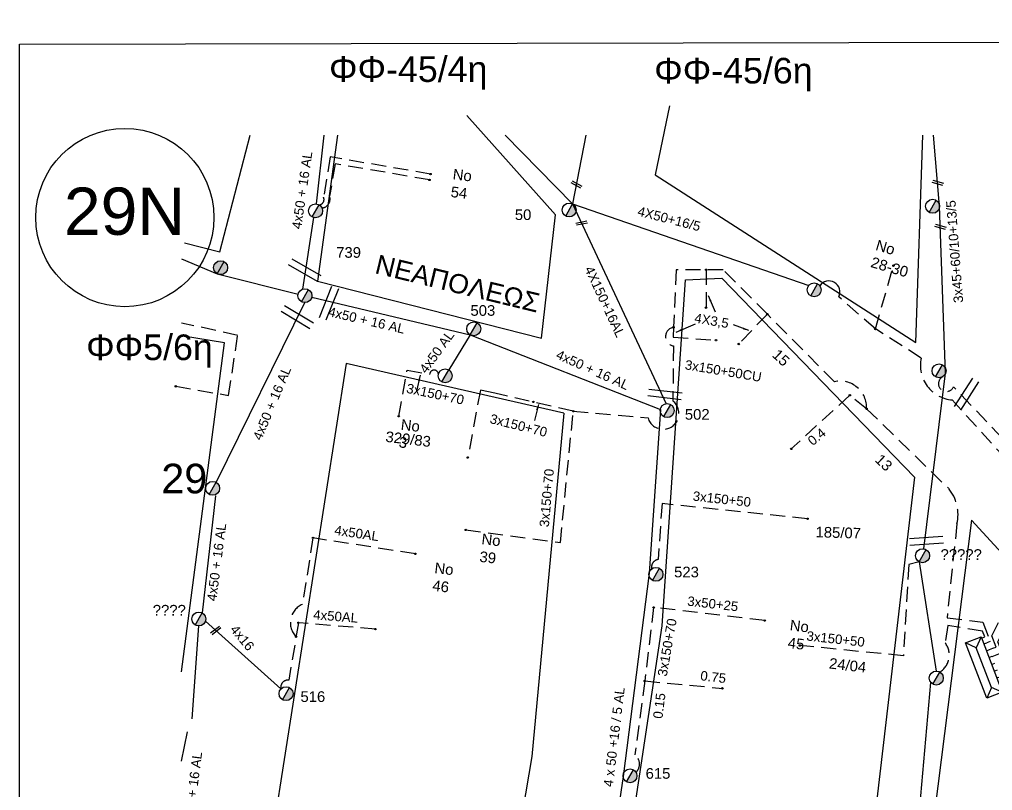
# Model space of a CAD drawing. Header units: millimetres. Extents: x 1421 to 7547, y 822 to 1873.
# Drawn here: x 5474.1 to 5638.8, y 1725.4 to 1855.8 of the extents above; entities that cross this region are included whole.
import ezdxf
from ezdxf.enums import TextEntityAlignment as Align

# ---------------------------------------------------------------- set-up
doc = ezdxf.new("R2010")
doc.units = ezdxf.units.MM
doc.linetypes.add('DASHED', pattern=[19.05, 12.7, -6.35])
doc.layers.get('0').update_dxf_attribs({"lineweight": 30})
for name, color, linetype, lineweight in [('3x150+50', 7, 'Continuous', 30), ('3x45+60_10+13_5', 7, 'Continuous', 30), ('3x50+25', 7, 'DASHED', 30), ('4x35', 1, 'DASHED', 30), ('4x50+16_5', 7, 'Continuous', 30), ('PINAKIDA', 7, 'DASHED', 30), ('TEXT_ΔΙΑΦΟΡΑ', 7, 'Continuous', 30), ('TEXT_ΚΑΛΩΔΙΩΝ', 7, 'Continuous', 30), ('Άγνωστο εναέριο καλώδιο', 7, 'Continuous', 30), ('Άγνωστο Υπόγειο Καλώδιο', 7, 'DASHED', 30), ('Γυμνά εναέρια ΧΤ και ΦΟΠ (3Φ)   4x50+16AL', 7, 'Continuous', 30), ('Εναέρια παροχή ΧΤ 4x16', 7, 'SYN_LINE', 30), ('Επιγραφές - Σχήματα', 7, 'Continuous', 30), ('Καλώδια ΧΤ   3x150+50CU', 7, 'DASHED', 30), ('Καλώδια ΧΤ   3x150+70AL', 7, 'DASHED', 30), ('Μηχανική τομή', 7, 'Continuous', 30), ('Στύλος Ξύλινος', 7, 'Continuous', 30), ('Στύλος Ξύλινος @ 1', 7, 'Continuous', 30), ('Στύλος ΦΜ', 7, 'Continuous', 30), ('Στύλος ΦΜ @ 1', 7, 'Continuous', 30), ('Συνδέσεις', 7, 'Continuous', 30), ('Τομή', 7, 'Continuous', 30), ('Υποσταθμός πόλεως', 7, 'Continuous', 30), ('Υπόβαθρο ΔΕΗ', 7, 'Continuous', 30), ('Υπόγεια Καλώδια Δικτύου ΧΤ   .04', 7, 'DASHED', 30), ('Υπόγεια Καλώδια Δικτύου ΧΤ   .075', 7, 'DASHED', 30), ('Υπόγεια Καλώδια Δικτύου ΧΤ   .15', 7, 'DASHED', 30), ('Υπόγεια Καλώδια Δικτύου ΧΤ  .0225', 7, 'DASHED', 30), ('Υπόγεια Καλώδια Δικτύου ΧΤ  4x50AL', 7, 'DASHED', 30)]:
    doc.layers.add(name, color=color, linetype=linetype, lineweight=lineweight)
doc.styles.add('arial', font='arial.ttf')
doc.styles.get("Standard").update_dxf_attribs({"font": 'arial.ttf'})
doc.linetypes.add('SYN_LINE', pattern='A,0.5,-0.0001,["/\\/\\/\\/",Standard,S=0.1,R=0,X=0,Y=-0.05],-0.25', length=0.7501)
doc.dimstyles.new('ISO-25', dxfattribs={"dimtxt": 2.5, "dimasz": 2.5, "dimexe": 1.25, "dimexo": 0.625, "dimtad": 1, "dimtxsty": 'Standard', "dimcen": 2.5, "dimadec": 0, "dimazin": 0, "dimtfac": 1, "dimtmove": 0, "dimatfit": 3, "dimfxl": 0, "dimarcsym": 0})

# ---------------------------------------------------------------- blocks, each defined once
blk = doc.blocks.new('ΥΠΑΡΧΩΝ ΤΣΙΜΕΝΤΕΝΙΟΣ ΣΤΥΛΟΣ')
at = {"layer": 'Στύλος ΦΜ'}
blk.add_hatch(color=7, dxfattribs=at).paths.add_polyline_path([(-1.29, -2.28, 0.574793), (2.62, 0, 0.268822), (1.3, 2.27)])
at = {"layer": 'Στύλος ΦΜ', "color": 7}
blk.add_line((-1.29, -2.28), (1.3, 2.27), dxfattribs=at)
blk.add_circle((0, 0), 2.62, dxfattribs=at)
at = {"layer": 'Στύλος ΦΜ', "flags": 4}
for tag, p in [('ΑΡΙΘΜΟΣ', (-4.68, 8.05)), ('ΤΥΠΟΣ', (-4.91, 3.03))]:
    blk.add_attdef(tag, p, '', height=4, dxfattribs=at)
blk = doc.blocks.new('ΥΠΑΡΧΩΝ ΞΥΛΙΝΟΣ ΣΤΥΛΟΣ')
at = {"layer": 'Στύλος Ξύλινος'}
h = blk.add_hatch(color=7, dxfattribs=at)
h.paths.add_polyline_path([(-2.62, 0, 0.270008), (-1.29, -2.28), (1.3, 2.27, 0.576266)])
h.paths.add_polyline_path([(-1.29, -2.28, 0.574793), (2.62, 0, 0.268822), (1.3, 2.27)])
at = {"layer": 'Στύλος Ξύλινος', "color": 7}
blk.add_line((-1.29, -2.28), (1.3, 2.27), dxfattribs=at)
blk.add_circle((0, 0), 2.62, dxfattribs=at)
at = {"layer": 'Στύλος Ξύλινος', "flags": 4}
for tag, p in [('ΑΡΙΘΜΟΣ', (-4.91, 8.6)), ('ΤΥΠΟΣ', (-4.85, 3.39))]:
    blk.add_attdef(tag, p, '', height=4, dxfattribs=at)
blk = doc.blocks.new('ΜΗΧΑΝΙΚΗ ΤΟΜΗ')
at = {"layer": 'Μηχανική τομή', "lineweight": -3, "ltscale": 40}
for p, q in [((-3.78, 1.15), (3.8, 1.15)), ((3.8, -0.4), (-3.78, -0.4))]:
    blk.add_line(p, q, dxfattribs=at)
blk = doc.blocks.new('_ΣΥΝΔΕΣΗ')
at = {"layer": 'Συνδέσεις', "linetype": 'SYN_LINE', "ltscale": 40}
blk.add_hatch(color=256, dxfattribs=at).paths.add_polyline_path([(0.5, -0.01, 1), (-0.5, -0.01, 1)])
at = {"layer": 'Συνδέσεις'}
blk.add_circle((0, -0.01), 0.5, dxfattribs=at)
blk = doc.blocks.new('ΤΟΜΗ')
at = {"layer": 'Τομή', "lineweight": -3, "ltscale": 40}
for p, q in [((-11.37, 1.1), (11.37, 1.1)), ((11.37, -3.57), (-11.37, -3.57))]:
    blk.add_line(p, q, dxfattribs=at)
blk = doc.blocks.new('ΥΠΟΣΤΑΘΜΟΣ ΠΟΛΕΩΣ 9 ΑΝΑΧΩΡΗΣΕΩΝ')
at = {"layer": 'Υποσταθμός πόλεως', "ltscale": 40}
for p, q in [((-9.63, -2.82), (-9.63, -4)), ((-7.12, -2.82), (-7.12, -4)), ((-4.84, -2.82), (-4.84, -4)), ((-2.36, -2.82), (-2.36, -4)), ((0.09, -2.82), (0.09, -4)), ((2.55, -2.82), (2.55, -4)), ((5.02, -2.82), (5.02, -4)), ((7.48, -2.82), (7.48, -4)), ((9.61, -2.82), (9.61, -4))]:
    blk.add_line(p, q, dxfattribs=at)
blk.add_lwpolyline([(-10.02, 2.82), (10.02, 2.82), (10.02, -2.82), (-10.02, -2.82)], close=True, dxfattribs=at)
for points in [[(-7.21, 0), (-10.02, 2.82)], [(-10.02, -2.82), (-7.21, 0)], [(-7.21, 0), (7.21, 0)], [(7.21, 0), (10.02, 2.82)], [(10.02, -2.82), (7.21, 0)]]:
    blk.add_lwpolyline(points, dxfattribs=at)
at = {"layer": 'Υποσταθμός πόλεως', "linetype": 'SYN_LINE', "ltscale": 40, "flags": 1}
for tag, p in [('ΜΕΤΑΣΧΗΜΑΤΙΣΜΟΣ', (10.79, 1.71)), ('ΙΣΧΥΣ', (10.77, -1.08)), ('ΑΡΙΘΜΟΣ', (10.89, -3.8))]:
    blk.add_attdef(tag, p, '', height=1.8, dxfattribs=at)

msp = doc.modelspace()

# ---------------------------------------------------------------- linework, layer by layer
at = {"color": 2, "lineweight": -3, "ltscale": 0.2}
msp.add_line((5583.61, 1790.81), (5583.61, 1790.81), dxfattribs=at)
at = {"color": 10, "lineweight": -3, "ltscale": 0.2}
msp.add_arc((5611.13, 1809.76), 1.86, 333.1912, 145.7866, dxfattribs=at)
at = {"layer": '3x150+50', "color": 6, "linetype": 'DASHED', "lineweight": -3, "ltscale": 0.2}
msp.add_lwpolyline([(5607.52, 1771.4), (5582.89, 1773.96), (5582.21, 1764.5, 0.426815), (5581.12, 1762.92, -1.288707)], format="xyb", dxfattribs=at)
at = {"layer": '3x150+50', "color": 62, "linetype": 'DASHED', "lineweight": -3, "ltscale": 0.2}
msp.add_lwpolyline([(5626.39, 1764.13), (5624.63, 1763.67), (5623.74, 1748.22), (5606.2, 1749.97)], dxfattribs=at)
at = {"layer": '3x45+60_10+13_5', "color": 27, "lineweight": -3, "ltscale": 0.2}
msp.add_lwpolyline([(5627.2, 1766.31), (5630.88, 1796.02), (5629.86, 1824.24), (5628.83, 1836.26)], dxfattribs=at)
at = {"layer": '3x50+25', "color": 6, "lineweight": -3, "ltscale": 0.2}
msp.add_lwpolyline([(5600.26, 1754.19), (5581.46, 1756.4)], dxfattribs=at)
at = {"layer": '4x35', "color": 2, "lineweight": -3, "ltscale": 0.2}
msp.add_line((5590.36, 1813.5), (5590.34, 1807.1), dxfattribs=at)
for points in [[(5600.71, 1806), (5595.88, 1800.95)], [(5584.83, 1803.77), (5584.79, 1802.13), (5592.02, 1801.6)]]:
    msp.add_lwpolyline(points, dxfattribs=at)
at = {"layer": '4x50+16_5', "color": 1, "linetype": 'Continuous', "lineweight": -3, "ltscale": 0.2}
msp.add_lwpolyline([(5556.34, 1836.26), (5567.75, 1824.63), (5607.73, 1810.86)], dxfattribs=at)
at = {"layer": '4x50+16_5', "color": 6, "lineweight": -3, "ltscale": 0.2}
msp.add_lwpolyline([(5582.61, 1789.88), (5580.7, 1762.2), (5576.3, 1727.83), (5571.45, 1695.31)], dxfattribs=at)
at = {"layer": 'PINAKIDA', "linetype": 'Continuous', "lineweight": -3, "ltscale": 0.2}
msp.add_lwpolyline([(5474.15, 1851.64), (7546.99, 1855.83), (7546.99, 826.44), (5474.15, 822.25)], close=True, dxfattribs=at)
msp.add_circle((5491.98, 1822.34), 15.08, dxfattribs=at)
at = {"layer": 'Άγνωστο εναέριο καλώδιο', "color": 173, "lineweight": -3, "ltscale": 0.2}
msp.add_lwpolyline([(5501.59, 1815.34), (5507.61, 1812.83), (5521.31, 1809.4)], dxfattribs=at)
at = {"layer": 'Άγνωστο εναέριο καλώδιο', "color": 62, "lineweight": -3, "ltscale": 0.2}
for points in [[(5626.39, 1764.13), (5629.27, 1745.64)], [(5622.38, 1685.67), (5626.15, 1718.8), (5628.39, 1743.72)]]:
    msp.add_lwpolyline(points, dxfattribs=at)
at = {"layer": 'Άγνωστο Υπόγειο Καλώδιο', "color": 10, "lineweight": -3, "ltscale": 0.2}
msp.add_lwpolyline([(5543.71, 1829.69), (5526.73, 1832.58), (5525.6, 1825.76, -0.529821), (5524.85, 1824.48, -0.602092)], format="xyb", dxfattribs=at)
at = {"layer": 'Άγνωστο Υπόγειο Καλώδιο', "color": 62, "lineweight": -3, "ltscale": 0.2}
for points in [[(5543.54, 1828.7), (5527.55, 1831.43), (5526.64, 1825.93, -0.474366), (5525.34, 1823.94)], [(5637.5, 1751.43), (5637.12, 1752.41), (5631.24, 1753.32), (5630.78, 1750.43, -0.452928), (5629.89, 1745.49)]]:
    msp.add_lwpolyline(points, format="xyb", dxfattribs=at)
at = {"layer": 'Άγνωστο Υπόγειο Καλώδιο', "color": 10, "lineweight": -3, "ltscale": 0.2}
msp.add_lwpolyline([(5618.99, 1803.5), (5622.05, 1814.2)], dxfattribs=at)
at = {"layer": 'Άγνωστο Υπόγειο Καλώδιο', "color": 2, "lineweight": -3, "ltscale": 0.2}
for points in [[(5617.5, 1789.99), (5614.67, 1792.29)], [(5632.79, 1770.52), (5631.12, 1754.65), (5637.19, 1753.89), (5638.43, 1750.65), (5637.88, 1750.43)]]:
    msp.add_lwpolyline(points, dxfattribs=at)
msp.add_lwpolyline([(5617.5, 1789.99), (5631.35, 1776.55, -0.098161)], format="xyb", dxfattribs=at)
msp.add_arc((5625.99, 1772.08), 6.99, 347.0733, 39.7805, dxfattribs=at)
at = {"layer": 'Γυμνά εναέρια ΧΤ και ΦΟΠ (3Φ)   4x50+16AL', "color": 62, "lineweight": -3, "ltscale": 0.2}
for points in [[(5525.68, 1836.26), (5524.37, 1824.63)], [(5523.89, 1822.34), (5522.04, 1810.22)]]:
    msp.add_lwpolyline(points, dxfattribs=at)
at = {"layer": 'Γυμνά εναέρια ΧΤ και ΦΟΠ (3Φ)   4x50+16AL', "color": 5, "lineweight": -3, "ltscale": 0.2}
msp.add_lwpolyline([(5569.99, 1836.26), (5567.75, 1824.63), (5583.61, 1790.81)], dxfattribs=at)
at = {"layer": 'Γυμνά εναέρια ΧΤ και ΦΟΠ (3Φ)   4x50+16AL', "color": 6, "lineweight": -3, "ltscale": 0.2}
for points in [[(5523.61, 1808.88), (5550.43, 1802.5), (5582.61, 1789.88)], [(5550.43, 1802.5), (5546.81, 1796.57)]]:
    msp.add_lwpolyline(points, dxfattribs=at)
at = {"layer": 'Γυμνά εναέρια ΧΤ και ΦΟΠ (3Φ)   4x50+16AL', "color": 27, "lineweight": -3, "ltscale": 0.2}
for points in [[(5522.4, 1807.94), (5507.43, 1777.56)], [(5507.35, 1775.25), (5505.08, 1755.48)], [(5504.47, 1753.28), (5503.3, 1737.55)], [(5501.59, 1730.43), (5502.56, 1735.36)]]:
    msp.add_lwpolyline(points, dxfattribs=at)
at = {"layer": 'Εναέρια παροχή ΧΤ 4x16', "color": 27, "lineweight": -3, "ltscale": 0.2}
msp.add_lwpolyline([(5505.61, 1754.07), (5518.39, 1742.61)], dxfattribs=at)
at = {"layer": 'Καλώδια ΧΤ   3x150+50CU', "color": 2, "lineweight": -3, "ltscale": 0.2}
msp.add_lwpolyline([(5600.71, 1806), (5593.22, 1813.52), (5585.29, 1813.47), (5584.83, 1803.77, 0.855172), (5584.83, 1800.62), (5584.71, 1791.32, -1.372741), (5580.52, 1788.44)], format="xyb", dxfattribs=at)
at = {"layer": 'Καλώδια ΧΤ   3x150+70AL', "color": 10, "lineweight": -3, "ltscale": 0.2}
msp.add_lwpolyline([(5638.32, 1749.28), (5638.87, 1749.5), (5639.43, 1749.71), (5638.71, 1751.58), (5648.9, 1772.9), (5632, 1791.49, -0.453643), (5626.74, 1798.58), (5618.99, 1803.5), (5612.79, 1808.92)], format="xyb", dxfattribs=at)
at = {"layer": 'Καλώδια ΧΤ   3x150+70AL', "color": 6, "lineweight": -3, "ltscale": 0.2}
for points in [[(5538.32, 1788.74), (5539.76, 1796.53), (5543.58, 1795.86, -0.943647), (5545.05, 1795.83)], [(5638.76, 1748.13), (5639.32, 1748.34), (5639.87, 1748.56), (5640.42, 1748.77), (5639.74, 1750.56), (5650.94, 1773.99), (5632.22, 1793.72, -1.422329), (5630.39, 1795.42)]]:
    msp.add_lwpolyline(points, format="xyb", dxfattribs=at)
at = {"layer": 'Καλώδια ΧΤ   3x150+70AL', "color": 2, "lineweight": -3, "ltscale": 0.2}
for points in [[(5549.67, 1769.52), (5565.68, 1767.39), (5567.86, 1789.6), (5554.58, 1792.63), (5552.14, 1793.16), (5550.02, 1781.75)], [(5567.86, 1789.6), (5580.52, 1788.44)]]:
    msp.add_lwpolyline(points, dxfattribs=at)
at = {"layer": 'Καλώδια ΧΤ   3x150+70AL', "color": 6, "lineweight": -3, "ltscale": 0.2}
msp.add_lwpolyline([(5581.46, 1756.4), (5579.97, 1743.97)], dxfattribs=at)
at = {"layer": 'Υπόβαθρο ΔΕΗ', "lineweight": -3, "ltscale": 0.2}
for points in [[(5584.16, 1841.23), (5581.73, 1829.57)], [(5562.48, 1801.95), (5564.85, 1822.81), (5549.86, 1839.6)], [(5502.06, 1818.08), (5508.07, 1816.52), (5513.18, 1836.26)], [(5527.97, 1836.26), (5524.59, 1811.55)], [(5625.84, 1801.2), (5627.05, 1836.26)], [(5581.73, 1829.57), (5625.84, 1801.2)], [(5524.59, 1811.55), (5562.48, 1801.95)], [(5575.35, 1703.2), (5582.89, 1753.3), (5586.88, 1811.81)], [(5586.88, 1811.81), (5593.02, 1812.1)], [(5593.02, 1812.1), (5625.63, 1778.44)], [(5501.59, 1745.49), (5501.59, 1745.49), (5508.82, 1801.15), (5501.59, 1802.32)], [(5529.45, 1797.63), (5517.18, 1719.52)], [(5566.29, 1789.24), (5529.45, 1797.63)], [(5566.29, 1789.24), (5560.85, 1731.18), (5557.13, 1709.29)], [(5625.63, 1778.44), (5615.78, 1694.51)], [(5626.67, 1703.47), (5632.52, 1700.58), (5670.35, 1733), (5635.23, 1771.14), (5626.67, 1703.47)]]:
    msp.add_lwpolyline(points, dxfattribs=at)
at = {"layer": 'Υπόγεια Καλώδια Δικτύου ΧΤ   .04', "color": 2, "lineweight": -3, "ltscale": 0.2}
msp.add_lwpolyline([(5614.67, 1792.29), (5604.75, 1783.21)], dxfattribs=at)
at = {"layer": 'Υπόγεια Καλώδια Δικτύου ΧΤ   .075', "color": 6, "lineweight": -3, "ltscale": 0.2}
msp.add_lwpolyline([(5579.97, 1743.97), (5593.11, 1742.72)], dxfattribs=at)
at = {"layer": 'Υπόγεια Καλώδια Δικτύου ΧΤ   .15', "color": 2, "lineweight": -3, "ltscale": 0.2}
msp.add_lwpolyline([(5617.5, 1789.99, 0.491955), (5612.07, 1794.58), (5600.71, 1806)], format="xyb", dxfattribs=at)
at = {"layer": 'Υπόγεια Καλώδια Δικτύου ΧΤ   .15', "color": 6, "lineweight": -3, "ltscale": 0.2}
msp.add_lwpolyline([(5579.97, 1743.97), (5578.3, 1731.47)], dxfattribs=at)
msp.add_arc((5577.12, 1729.9), 1.96, 314.7874, 52.9396, dxfattribs=at)
at = {"layer": 'Υπόγεια Καλώδια Δικτύου ΧΤ  .0225', "color": 173, "lineweight": -3, "ltscale": 0.2}
msp.add_lwpolyline([(5500.6, 1793.8), (5509.55, 1792.25), (5511.08, 1802.4), (5501.59, 1804.5)], dxfattribs=at)
at = {"layer": 'Υπόγεια Καλώδια Δικτύου ΧΤ  4x50AL', "color": 27, "lineweight": -3, "ltscale": 0.2}
for points in [[(5541.15, 1765.47), (5523.82, 1768.15), (5522.03, 1756.91)], [(5534.39, 1752.74), (5521.36, 1753.8), (5519.72, 1744.12)]]:
    msp.add_lwpolyline(points, dxfattribs=at)
for centre, radius, start, end in [((5523.35, 1753.82), 3.36, 113.047, 224.7187), ((5519.61, 1742.87), 1.25, 84.5817, 192.1308)]:
    msp.add_arc(centre, radius, start, end, dxfattribs=at)

# ---------------------------------------------------------------- block references
at = {"layer": 'Μηχανική τομή', "lineweight": -3, "xscale": 0.249999999999919, "yscale": 0.249999999999919, "zscale": 0.249999999999919}
for p, rotation in [((5568.37, 1827.85), 330.7722658896743), ((5629.53, 1828.13), 344.3877031675444), ((5569.31, 1821.31), 10.91355819146379), ((5629.99, 1820.68), 344.3877031675444), ((5507.43, 1752.44), 36.8221313470935)]:
    msp.add_blockref('ΜΗΧΑΝΙΚΗ ΤΟΜΗ', p, dxfattribs=dict(at, rotation=rotation))
at = {"layer": 'Στύλος Ξύλινος @ 1', "lineweight": -3, "ltscale": 40, "xscale": 0.4499999999998181, "yscale": 0.4499999999998181, "zscale": 0.4499999999998181}
msp.add_blockref('ΥΠΑΡΧΩΝ ΞΥΛΙΝΟΣ ΣΤΥΛΟΣ', (5508.19, 1813.86), dxfattribs=at)
at = {"layer": 'Στύλος ΦΜ @ 1', "lineweight": -3, "ltscale": 40, "xscale": 0.4499999999998181, "yscale": 0.4499999999998181, "zscale": 0.4499999999998181}
for p in [(5524.26, 1823.46), (5628.68, 1824.24), (5608.64, 1810.11), (5546.2, 1795.57), (5629.77, 1796.42), (5506.84, 1776.54), (5629.3, 1744.46)]:
    msp.add_blockref('ΥΠΑΡΧΩΝ ΤΣΙΜΕΝΤΕΝΙΟΣ ΣΤΥΛΟΣ', p, dxfattribs=at)
at = {"layer": 'Στύλος ΦΜ @ 1', "lineweight": -3, "ltscale": 40}
ref = msp.add_blockref('ΥΠΑΡΧΩΝ ΤΣΙΜΕΝΤΕΝΙΟΣ ΣΤΥΛΟΣ', (5567.17, 1823.61), dxfattribs=dict(at, xscale=0.4499999999998181, yscale=0.4499999999998181, zscale=0.4499999999998181))
ref.add_attrib('ΤΥΠΟΣ', '50', (5557.98, 1821.92), dxfattribs={"layer": 'Στύλος ΦΜ', "height": 1.8, "flags": 4})
ref = msp.add_blockref('ΥΠΑΡΧΩΝ ΤΣΙΜΕΝΤΕΝΙΟΣ ΣΤΥΛΟΣ', (5522.46, 1809.12), dxfattribs=dict(at, xscale=0.4499999999998181, yscale=0.4499999999998181, zscale=0.4499999999998181))
ref.add_attrib('ΤΥΠΟΣ', '739', (5527.75, 1815.53), dxfattribs={"layer": 'Στύλος ΦΜ', "height": 1.8, "flags": 4})
ref = msp.add_blockref('ΥΠΑΡΧΩΝ ΤΣΙΜΕΝΤΕΝΙΟΣ ΣΤΥΛΟΣ', (5551.02, 1803.52), dxfattribs=dict(at, xscale=0.4499999999998181, yscale=0.4499999999998181, zscale=0.4499999999998181))
ref.add_attrib('ΤΥΠΟΣ', '503', (5550.47, 1805.72), dxfattribs={"layer": 'Στύλος ΦΜ', "height": 1.8, "flags": 4})
ref = msp.add_blockref('ΥΠΑΡΧΩΝ ΤΣΙΜΕΝΤΕΝΙΟΣ ΣΤΥΛΟΣ', (5583.77, 1789.69), dxfattribs=dict(at, xscale=0.4499999999998181, yscale=0.4499999999998181, zscale=0.4499999999998181))
ref.add_attrib('ΤΥΠΟΣ', '502', (5586.75, 1788.15), dxfattribs={"layer": 'Στύλος ΦΜ', "height": 1.8, "flags": 4})
ref = msp.add_blockref('ΥΠΑΡΧΩΝ ΤΣΙΜΕΝΤΕΝΙΟΣ ΣΤΥΛΟΣ', (5626.98, 1765.15), dxfattribs=dict(at, xscale=0.4499999999998181, yscale=0.4499999999998181, zscale=0.4499999999998181))
ref.add_attrib('ΤΥΠΟΣ', '?????', (5630.02, 1764.45), dxfattribs={"layer": 'Στύλος ΦΜ', "height": 1.8, "flags": 4})
ref = msp.add_blockref('ΥΠΑΡΧΩΝ ΤΣΙΜΕΝΤΕΝΙΟΣ ΣΤΥΛΟΣ', (5581.86, 1762), dxfattribs=dict(at, xscale=0.4499999999998181, yscale=0.4499999999998181, zscale=0.4499999999998181))
ref.add_attrib('ΤΥΠΟΣ', '523', (5584.93, 1761.49), dxfattribs={"layer": 'Στύλος ΦΜ', "height": 1.8, "flags": 4})
ref = msp.add_blockref('ΥΠΑΡΧΩΝ ΤΣΙΜΕΝΤΕΝΙΟΣ ΣΤΥΛΟΣ', (5504.49, 1754.45), dxfattribs=dict(at, xscale=0.4499999999998181, yscale=0.4499999999998181, zscale=0.4499999999998181))
ref.add_attrib('ΤΥΠΟΣ', '????', (5496.71, 1755.03), dxfattribs={"layer": 'Στύλος ΦΜ', "height": 1.8, "flags": 4})
ref = msp.add_blockref('ΥΠΑΡΧΩΝ ΤΣΙΜΕΝΤΕΝΙΟΣ ΣΤΥΛΟΣ', (5519.26, 1741.82), dxfattribs=dict(at, xscale=0.4499999999998181, yscale=0.4499999999998181, zscale=0.4499999999998181))
ref.add_attrib('ΤΥΠΟΣ', '516', (5521.7, 1740.42), dxfattribs={"layer": 'Στύλος ΦΜ', "height": 1.8, "flags": 4})
ref = msp.add_blockref('ΥΠΑΡΧΩΝ ΤΣΙΜΕΝΤΕΝΙΟΣ ΣΤΥΛΟΣ', (5577.47, 1727.93), dxfattribs=dict(at, xscale=0.4499999999998181, yscale=0.4499999999998181, zscale=0.4499999999998181))
ref.add_attrib('ΤΥΠΟΣ', '615', (5580.11, 1727.43), dxfattribs={"layer": 'Στύλος ΦΜ', "height": 1.8, "flags": 4})
at = {"layer": 'Συνδέσεις', "lineweight": -3, "xscale": 0.25, "yscale": 0.25, "zscale": 0.25}
for p in [(5543.71, 1829.69), (5543.54, 1828.7), (5590.36, 1813.51), (5622.05, 1814.2), (5590.34, 1807.1), (5600.71, 1806), (5584.83, 1803.77), (5618.99, 1803.5), (5592.02, 1801.6), (5595.88, 1800.95), (5500.6, 1793.8), (5614.67, 1792.29), (5561.11, 1791.16), (5617.5, 1789.99), (5538.32, 1788.74), (5567.86, 1789.59), (5550.02, 1781.75), (5604.75, 1783.21), (5607.52, 1771.4), (5549.67, 1769.52), (5523.82, 1768.16), (5541.15, 1765.47), (5581.46, 1756.4), (5521.36, 1753.81), (5600.26, 1754.19), (5534.39, 1752.74), (5520.96, 1751.46), (5606.21, 1749.97), (5579.97, 1743.97), (5593.11, 1742.72)]:
    msp.add_blockref('_ΣΥΝΔΕΣΗ', p, dxfattribs=at)
at = {"layer": 'Τομή', "lineweight": -3, "xscale": 0.2499999999998873, "yscale": 0.2499999999998873, "zscale": 0.2499999999998873}
for p, rotation in [((5522.26, 1813.19), 150.4189957441581), ((5526.81, 1807.75), 248.1909067709115), ((5520.99, 1805.23), 148.8591592815139), ((5634.68, 1792.28), 237.3758000791171), ((5583.35, 1792.11), 173.3897878554821), ((5627.64, 1767.35), 183.75684502051)]:
    msp.add_blockref('ΤΟΜΗ', p, dxfattribs=dict(at, rotation=rotation))
at = {"layer": 'Υποσταθμός πόλεως', "lineweight": -3, "xscale": 0.4999999999999997, "yscale": 0.4999999999999997, "zscale": 0.4999999999999997, "rotation": 110.9506193949099}
msp.add_blockref('ΥΠΟΣΤΑΘΜΟΣ ΠΟΛΕΩΣ 9 ΑΝΑΧΩΡΗΣΕΩΝ', (5637.35, 1746.23), dxfattribs=at)

# ---------------------------------------------------------------- texts
at = {"linetype": 'Continuous', "lineweight": -3, "ltscale": 0.2}
msp.add_text('29', height=5, dxfattribs=at).set_placement((5498.16, 1775.7))
at = {"lineweight": -3, "ltscale": 40, "char_height": 4, "width": 51.2353, "attachment_point": 1, "style": 'arial'}
for s, insert in [('{\\H1.083x;ΦΦ-45/4η}', (5526.53, 1849.6)), ('{\\H1.083x;ΦΦ-45/6η}', (5581.56, 1849.34)), ('{\\H1.083x;ΦΦ5/6η}', (5485.43, 1802.56))]:
    msp.add_mtext(s, dxfattribs=dict(at, insert=insert))
at = {"lineweight": -3, "ltscale": 40, "insert": (5534.89, 1816.12), "char_height": 3, "width": 35.3422, "attachment_point": 1, "rotation": 346.3181, "style": 'arial'}
msp.add_mtext('{\\H1.083x;ΝΕΑΠΟΛΕΩΣ}', dxfattribs=at)
at = {"layer": 'PINAKIDA', "linetype": 'Continuous', "lineweight": -3, "ltscale": 0.2}
msp.add_text('29N', height=8, dxfattribs=at).set_placement((5481.67, 1819.41))
at = {"layer": 'TEXT_ΔΙΑΦΟΡΑ', "lineweight": -3}
note = msp.add_mtext_dynamic_manual_height_columns('No ', width=1.8, gutter_width=1.63, heights=[0.0453, 0], dxfattribs=dict(at, insert=(5544.2, 1830.99), char_height=1.8, attachment_point=1, rotation=353.3176))
for column, words in zip(note.columns.linked_columns, ['54']):
    column.text = words
note = msp.add_mtext_dynamic_manual_height_columns('No ', width=1.8, gutter_width=1.63, heights=[0.0453, 0], dxfattribs=dict(at, insert=(5616.11, 1819.57), char_height=1.8, attachment_point=1, rotation=343.7747))
for column, words in zip(note.columns.linked_columns, ['28-30']):
    column.text = words
at = {"layer": 'TEXT_ΔΙΑΦΟΡΑ', "color": 7, "lineweight": -3}
note = msp.add_mtext_dynamic_manual_height_columns('No ', width=1.8, gutter_width=1.63, heights=[0.0453, 0], dxfattribs=dict(at, insert=(5535.41, 1788.65), char_height=1.8, attachment_point=1, rotation=353.3176))
for column, words in zip(note.columns.linked_columns, ['3\\P']):
    column.text = words
at = {"layer": 'TEXT_ΔΙΑΦΟΡΑ', "lineweight": -3}
note = msp.add_mtext_dynamic_manual_height_columns('329/83\\P', width=1.8, gutter_width=1.63, heights=[0.0453, 0], dxfattribs=dict(at, insert=(5532.82, 1786.61), char_height=1.8, attachment_point=1, rotation=353.3176))
at = {"layer": 'TEXT_ΔΙΑΦΟΡΑ', "color": 7, "lineweight": -3}
note = msp.add_mtext_dynamic_manual_height_columns('No ', width=1.8, gutter_width=1.63, heights=[0.0453, 0], dxfattribs=dict(at, insert=(5549.07, 1769.3), char_height=1.8, attachment_point=1, rotation=353.3176))
for column, words in zip(note.columns.linked_columns, ['39\\P']):
    column.text = words
at = {"layer": 'TEXT_ΔΙΑΦΟΡΑ', "lineweight": -3}
note = msp.add_mtext_dynamic_manual_height_columns('185/07\\P', width=1.8, gutter_width=1.63, heights=[0.663, 0], dxfattribs=dict(at, insert=(5605.47, 1770.18), char_height=1.8, attachment_point=1, rotation=358.2298))
at = {"layer": 'TEXT_ΔΙΑΦΟΡΑ', "color": 7, "lineweight": -3}
note = msp.add_mtext_dynamic_manual_height_columns('No ', width=1.8, gutter_width=1.63, heights=[0.0453, 0], dxfattribs=dict(at, insert=(5541.11, 1764.41), char_height=1.8, attachment_point=1, rotation=353.3176))
for column, words in zip(note.columns.linked_columns, ['46\\P']):
    column.text = words
note = msp.add_mtext_dynamic_manual_height_columns('No ', width=1.8, gutter_width=1.63, heights=[0.0453, 0], dxfattribs=dict(at, insert=(5601.24, 1754.73), char_height=1.8, attachment_point=1, rotation=353.3176))
for column, words in zip(note.columns.linked_columns, ['45\\P']):
    column.text = words
note = msp.add_mtext_dynamic_manual_height_columns('24/04\\P', width=1.8, gutter_width=1.63, heights=[0.0453, 0], dxfattribs=dict(at, insert=(5607.88, 1748.28), char_height=1.8, attachment_point=1, rotation=353.3176))
at = {"layer": 'TEXT_ΚΑΛΩΔΙΩΝ', "lineweight": -3, "ltscale": 0.2, "style": 'arial'}
for s, rotation, p in [('4x50 + 16 AL', 81.7216, (5521.82, 1820.3)), ('4x50 + 16 AL', 346.841, (5526.28, 1805.69)), ('4X3,5', 350.4861, (5588.27, 1804.6)), ('4x50 AL', 53.9173, (5542.99, 1795.83)), ('4x50 + 16 AL', 335.6873, (5564.79, 1798.58)), ('3x150+50CU', 350.4861, (5586.66, 1796.7)), ('4x50 + 16 AL', 67.2355, (5515.05, 1784.53)), ('3x150+70', 348.0393, (5539.52, 1792.73)), ('3x150+70', 346.0318, (5553.63, 1787.6)), ('3x150+70', 84.8331, (5563.72, 1769.93)), ('3x150+50', 353.6884, (5588.02, 1774.48)), ('4x50 + 16 AL', 82.6183, (5507.45, 1757.39)), ('4x50AL', 351.5288, (5527.36, 1768.72)), ('3x50+25', 353.558, (5587.1, 1756.71)), ('4x50AL', 355.5587, (5523.82, 1754.4)), ('3x150+70', 80.0413, (5583.68, 1744.64)), ('4x16', 309.8764, (5509.69, 1752.62)), ('3x150+50', 353.6884, (5607.27, 1750.82)), ('4 x 50 +16 / 5 AL', 83.1286, (5574.56, 1725.97)), ('4x50 + 16 AL', 82.6183, (5503.37, 1718.75))]:
    msp.add_text(s, height=1.6, rotation=rotation, dxfattribs=at).set_placement(p)
at = {"layer": 'TEXT_ΚΑΛΩΔΙΩΝ', "lineweight": -3, "ltscale": 0.2}
msp.add_text('3x45+60/10+13/5', height=1.6, rotation=94.3469, dxfattribs=at).set_placement((5632.4, 1816.58), align=Align.MIDDLE_CENTER)
at = {"layer": 'TEXT_ΚΑΛΩΔΙΩΝ', "lineweight": -3, "char_height": 1.6, "attachment_point": 1}
for s, gutter_width, insert, rotation in [('4X50+16/5', 12.5, (5579.02, 1824.24), 345.7276), ('4X150+16AL', 12.5, (5571.19, 1814.33), 295.0172), ('0.4', 1.63, (5607.36, 1784.91), 39.0367)]:
    msp.add_mtext_dynamic_manual_height_columns(s, width=1.8, gutter_width=gutter_width, heights=[0.0453], dxfattribs=dict(at, insert=insert, rotation=rotation))
at = {"layer": 'TEXT_ΚΑΛΩΔΙΩΝ', "lineweight": -3}
note = msp.add_mtext_dynamic_manual_height_columns('0.75\\P', width=1.8, gutter_width=1.63, heights=[0.0453, 0], dxfattribs=dict(at, insert=(5586.08, 1746.09), char_height=1.6, attachment_point=1, rotation=353.3176))
note = msp.add_mtext_dynamic_manual_height_columns('0.15\\P', width=1.8, gutter_width=1.63, heights=[0.0453, 0], dxfattribs=dict(at, insert=(5580.91, 1734.31), char_height=1.6, attachment_point=1, rotation=82.666))
at = {"layer": 'Γυμνά εναέρια ΧΤ και ΦΟΠ (3Φ)   4x50+16AL', "lineweight": -3, "ltscale": 0.2, "style": 'arial'}
for s, p in [('15', (5601.39, 1798.94)), ('13', (5618.78, 1781.2))]:
    msp.add_text(s, height=1.8, rotation=316.8192, dxfattribs=at).set_placement(p)

# ---------------------------------------------------------------- leaders
at = {"layer": 'Επιγραφές - Σχήματα', "lineweight": -3, "ltscale": 40}
for points in [[(5590.72, 1809.13), (5591.88, 1806.39)], [(5585.29, 1802.96), (5588.56, 1804.38)], [(5597.6, 1803.22), (5595.01, 1804.18)], [(5541.97, 1795.7), (5541.34, 1792.98)], [(5561.96, 1790.74), (5561.33, 1788.03)]]:
    msp.add_leader(points, dimstyle='ISO-25', override={"dimasz": 1, "dimtad": 0}, dxfattribs=at)

doc.saveas('drawing.dxf')
